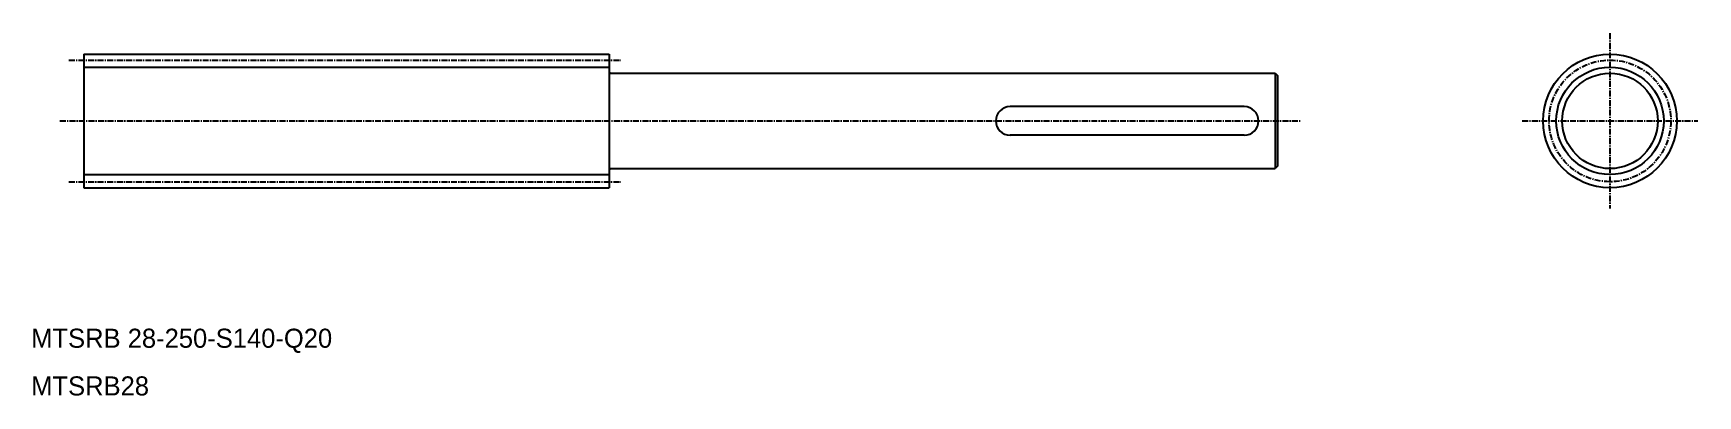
# Model space of a CAD drawing. Extents: x 10 to 359, y 10 to 86.
import ezdxf

# ---------------------------------------------------------------- set-up
doc = ezdxf.new("R2010")
doc.units = 0
doc.linetypes.add('CENTER', pattern=[2, 1.25, -0.25, 0.25, -0.25])
doc.layers.get('0').update_dxf_attribs({"linetype": 'CONTINUOUS'})
doc.layers.add('CENTER', color=1, linetype='CENTER')

msp = doc.modelspace()

# ---------------------------------------------------------------- linework, layer by layer
at = {"color": 7, "linetype": 'CONTINUOUS'}
for p, q in [((21, 81.55), (131, 81.55)), ((21, 81.55), (21, 53.55)), ((131, 81.55), (131, 53.55)), ((131.3, 77.55), (270.5, 77.55)), ((270.5, 77.55), (270.5, 57.55)), ((270.5, 77.55), (271, 77.05)), ((271, 77.05), (271, 58.05)), ((264, 70.55), (215, 70.55)), ((271, 71.8), (271, 71.8)), ((264, 64.55), (215, 64.55)), ((131.3, 57.55), (270.5, 57.55)), ((271, 58.05), (270.5, 57.55)), ((21, 53.55), (131, 53.55))]:
    msp.add_line(p, q, dxfattribs=at)
at = {"color": 3, "linetype": 'CONTINUOUS'}
for p, q in [((21, 78.8), (131, 78.8)), ((21, 56.3), (131, 56.3))]:
    msp.add_line(p, q, dxfattribs=at)
at = {"color": 7, "linetype": 'CONTINUOUS'}
for radius in [14, 10]:
    msp.add_circle((340.6, 67.55), radius, dxfattribs=at)
at = {"color": 3, "linetype": 'CONTINUOUS'}
msp.add_circle((340.6, 67.55), 11.25, dxfattribs=at)
at = {"color": 7, "linetype": 'CONTINUOUS'}
for centre, radius, start, end in [((131.3, 77.85), 0.3, 180, 270), ((215, 67.55), 3, 90, 270), ((264, 67.55), 3, 270, 90), ((131.3, 57.25), 0.3, 90, 180)]:
    msp.add_arc(centre, radius, start, end, dxfattribs=at)
at = {"layer": 'CENTER', "color": 1, "linetype": 'CENTER'}
for p, q in [((340.6, 85.92), (340.6, 49.18)), ((17.91, 80.3), (133.5, 80.3)), ((16, 67.55), (276, 67.55)), ((322.23, 67.55), (358.97, 67.55)), ((17.91, 54.8), (133.5, 54.8))]:
    msp.add_line(p, q, dxfattribs=at)
msp.add_circle((340.6, 67.55), 12.75, dxfattribs=at)

# ---------------------------------------------------------------- texts
at = {"color": 7, "linetype": 'CONTINUOUS'}
for s, p in [('MTSRB 28-250-S140-Q20', (10, 20)), ('MTSRB28', (10, 10))]:
    msp.add_text(s, height=4, dxfattribs=at).set_placement(p)

doc.saveas('drawing.dxf')
